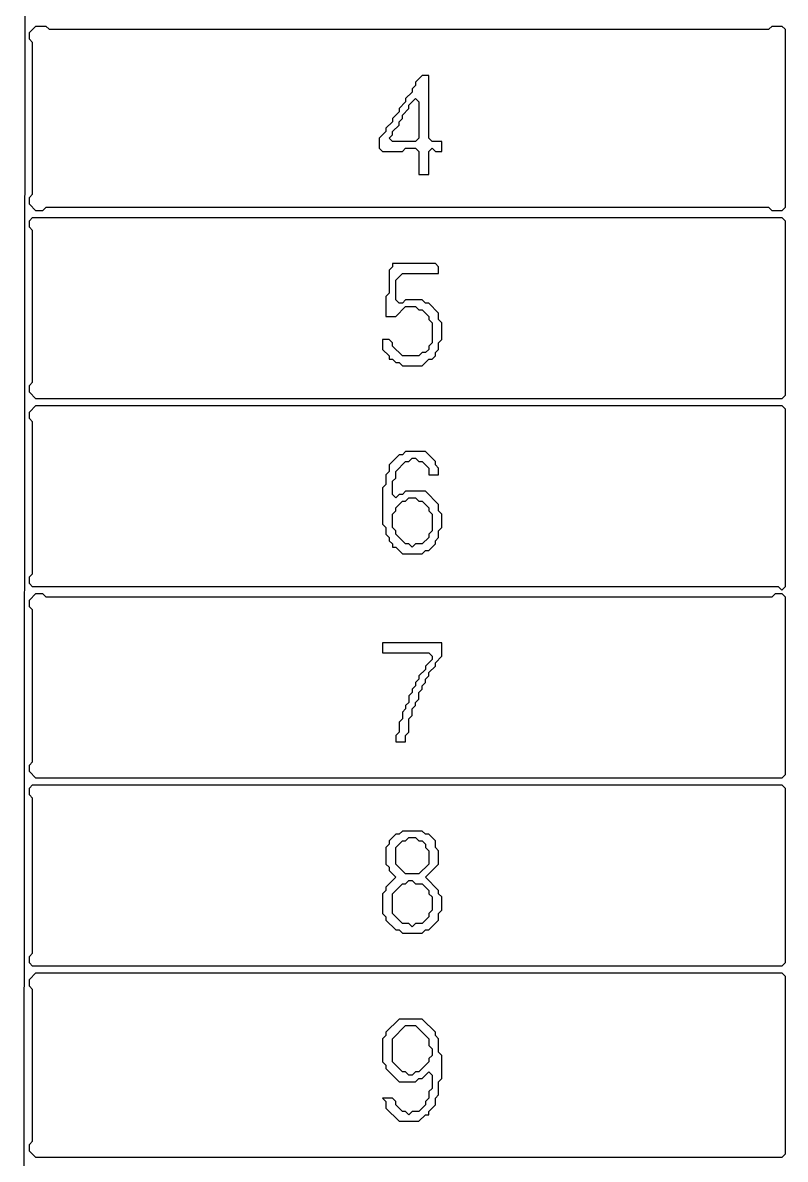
# Model space of a CAD drawing. Extents: x 17 to 323, y -435 to -5.
# Drawn here: x 187.5 to 210.6, y -227.65 to -193.2 of the extents above; entities that cross this region are included whole.
import ezdxf

# ---------------------------------------------------------------- set-up
doc = ezdxf.new("R2010")
doc.units = 0

msp = doc.modelspace()

# ---------------------------------------------------------------- linework, layer by layer
at = {"layer": 'CONTOURS'}
for p, q in [((187.6, -158.6), (187.5, -262.3)), ((187.7, -193.5), (187.9, -193.3)), ((187.7, -193.7), (187.7, -193.5)), ((187.9, -193.3), (188.2, -193.3)), ((188.2, -193.3), (188.3, -193.4)), ((188.3, -193.4), (210.1, -193.4)), ((210.1, -193.4), (210.2, -193.3)), ((210.2, -193.3), (210.5, -193.3)), ((210.5, -193.3), (210.6, -193.4)), ((210.6, -193.4), (210.6, -198.8)), ((187.8, -193.8), (187.7, -193.7)), ((187.8, -198.4), (187.8, -193.8)), ((199.6, -194.8), (199.4, -195)), ((199.8, -194.8), (199.6, -194.8)), ((199.8, -196.7), (199.8, -194.8)), ((199.3, -195.3), (199.1, -195.5)), ((199.4, -195.1), (199.3, -195.2)), ((199.3, -195.2), (199.3, -195.3)), ((199.4, -195), (199.4, -195.1)), ((199.1, -195.6), (198.9, -195.8)), ((199.1, -195.5), (199.1, -195.6)), ((199.2, -195.7), (199.4, -195.5)), ((199.4, -195.5), (199.5, -195.6)), ((199.5, -195.6), (199.5, -196.7)), ((198.9, -195.9), (198.7, -196.1)), ((198.9, -195.8), (198.9, -195.9)), ((199, -196), (199.2, -195.8)), ((199, -196.1), (199, -196)), ((199.2, -195.8), (199.2, -195.7)), ((198.7, -196.2), (198.5, -196.4)), ((198.7, -196.1), (198.7, -196.2)), ((198.7, -196.5), (198.9, -196.3)), ((198.9, -196.2), (199, -196.1)), ((198.9, -196.3), (198.9, -196.2)), ((198.5, -196.5), (198.3, -196.7)), ((198.3, -196.7), (198.3, -197)), ((198.5, -196.4), (198.5, -196.5)), ((198.6, -196.7), (198.7, -196.6)), ((198.7, -196.8), (198.6, -196.7)), ((198.7, -196.6), (198.7, -196.5)), ((199.5, -196.7), (199.4, -196.8)), ((199.9, -196.8), (199.8, -196.7)), ((198.3, -197), (198.4, -197.1)), ((199.4, -196.8), (198.7, -196.8)), ((199, -197.1), (199.1, -197)), ((199.1, -197), (199.4, -197)), ((199.4, -197), (199.5, -197.1)), ((199.8, -197.1), (199.9, -197)), ((200.2, -196.8), (199.9, -196.8)), ((199.9, -197), (200, -197.1)), ((200.2, -197.1), (200.2, -196.8)), ((198.4, -197.1), (199, -197.1)), ((199.5, -197.1), (199.5, -197.8)), ((199.8, -197.8), (199.8, -197.1)), ((200, -197.1), (200.2, -197.1)), ((199.5, -197.8), (199.8, -197.8)), ((187.7, -198.5), (187.8, -198.4)), ((187.7, -198.7), (187.7, -198.5)), ((187.9, -198.9), (187.7, -198.7)), ((187.7, -199.2), (187.8, -199.1)), ((187.8, -199.1), (210.5, -199.1)), ((188.1, -198.9), (187.9, -198.9)), ((188.2, -198.8), (188.1, -198.9)), ((210.1, -198.8), (188.2, -198.8)), ((210.2, -198.9), (210.1, -198.8)), ((210.5, -198.9), (210.2, -198.9)), ((210.6, -198.8), (210.5, -198.9)), ((210.5, -199.1), (210.6, -199.2)), ((187.7, -199.4), (187.7, -199.2)), ((187.8, -199.5), (187.7, -199.4)), ((210.6, -199.2), (210.6, -204.5)), ((187.8, -204.1), (187.8, -199.5)), ((198.7, -200.6), (198.6, -200.7)), ((198.6, -200.7), (198.6, -201.4)), ((198.7, -200.5), (198.7, -200.6)), ((200, -200.5), (198.7, -200.5)), ((198.8, -201), (199, -200.8)), ((199, -200.8), (200.1, -200.8)), ((200.1, -200.6), (200, -200.5)), ((200.1, -200.8), (200.1, -200.6)), ((198.8, -201.6), (198.8, -201)), ((198.6, -201.4), (198.5, -201.5)), ((198.5, -201.5), (198.5, -202.1)), ((198.9, -201.7), (198.8, -201.6)), ((198.8, -202.1), (199.1, -201.8)), ((199, -201.7), (198.9, -201.7)), ((199.1, -201.6), (199, -201.7)), ((199.6, -201.6), (199.1, -201.6)), ((199.1, -201.8), (199.4, -201.8)), ((199.4, -201.8), (199.5, -201.9)), ((199.7, -201.7), (199.6, -201.6)), ((199.8, -201.7), (199.7, -201.7)), ((200.1, -202), (199.8, -201.7)), ((198.5, -202.1), (198.8, -202.1)), ((199.5, -201.9), (199.6, -201.9)), ((199.6, -201.9), (199.8, -202.1)), ((199.8, -202.1), (199.8, -202.2)), ((199.8, -202.2), (199.9, -202.3)), ((200.1, -202.2), (200.1, -202)), ((200.2, -202.3), (200.1, -202.2)), ((199.9, -202.3), (199.9, -202.9)), ((200.2, -202.8), (200.2, -202.3)), ((198.6, -202.8), (198.4, -202.8)), ((198.4, -202.8), (198.4, -203.1)), ((198.7, -202.9), (198.6, -202.8)), ((198.7, -203), (198.7, -202.9)), ((199.9, -202.9), (199.8, -203)), ((200.1, -202.9), (200.2, -202.8)), ((200.1, -203.1), (200.1, -202.9)), ((198.4, -203.1), (198.6, -203.3)), ((199, -203.3), (198.7, -203)), ((199.6, -203.2), (199.5, -203.3)), ((199.7, -203.2), (199.6, -203.2)), ((199.8, -203.1), (199.7, -203.2)), ((199.8, -203), (199.8, -203.1)), ((200, -203.2), (200.1, -203.1)), ((200, -203.3), (200, -203.2)), ((198.6, -203.3), (198.6, -203.4)), ((198.6, -203.4), (198.7, -203.4)), ((198.7, -203.4), (198.8, -203.5)), ((198.8, -203.5), (198.9, -203.5)), ((198.9, -203.5), (199, -203.6)), ((199.5, -203.3), (199, -203.3)), ((199.6, -203.6), (199.8, -203.4)), ((199.8, -203.4), (199.9, -203.4)), ((199.9, -203.4), (200, -203.3)), ((199, -203.6), (199.6, -203.6)), ((187.7, -204.2), (187.8, -204.1)), ((187.7, -204.4), (187.7, -204.2)), ((187.9, -204.6), (187.7, -204.4)), ((210.5, -204.6), (187.9, -204.6)), ((210.6, -204.5), (210.5, -204.6)), ((187.7, -205), (187.9, -204.8)), ((187.9, -204.8), (210.5, -204.8)), ((210.5, -204.8), (210.6, -204.9)), ((210.6, -204.9), (210.6, -210.3)), ((187.7, -205.2), (187.7, -205)), ((187.8, -205.3), (187.7, -205.2)), ((187.8, -209.9), (187.8, -205.3)), ((198.9, -206.3), (198.6, -206.6)), ((199, -206.3), (198.9, -206.3)), ((199.1, -206.2), (199, -206.3)), ((199.7, -206.2), (199.1, -206.2)), ((200, -206.5), (199.7, -206.2)), ((198.6, -206.6), (198.6, -206.8)), ((198.8, -206.8), (199.1, -206.5)), ((199.1, -206.5), (199.2, -206.5)), ((199.2, -206.5), (199.3, -206.4)), ((199.3, -206.4), (199.4, -206.4)), ((199.4, -206.4), (199.5, -206.5)), ((199.5, -206.5), (199.6, -206.5)), ((199.6, -206.5), (199.8, -206.7)), ((199.8, -206.7), (199.8, -206.9)), ((200, -206.6), (200, -206.5)), ((200.1, -206.7), (200, -206.6)), ((200.1, -206.9), (200.1, -206.7)), ((198.6, -206.8), (198.5, -206.9)), ((198.5, -206.9), (198.5, -207.2)), ((198.7, -207.1), (198.8, -207)), ((198.8, -207), (198.8, -206.8)), ((199.8, -206.9), (200.1, -206.9)), ((198.5, -207.2), (198.4, -207.3)), ((198.4, -207.3), (198.4, -208.4)), ((198.7, -207.5), (198.7, -207.1)), ((198.8, -207.6), (198.7, -207.5)), ((198.9, -207.5), (198.8, -207.6)), ((198.8, -207.9), (199, -207.7)), ((199, -207.5), (198.9, -207.5)), ((199.1, -207.4), (199, -207.5)), ((199, -207.7), (199.1, -207.7)), ((199.7, -207.4), (199.1, -207.4)), ((199.1, -207.7), (199.2, -207.6)), ((199.2, -207.6), (199.4, -207.6)), ((199.4, -207.6), (199.5, -207.7)), ((199.5, -207.7), (199.6, -207.7)), ((199.6, -207.7), (199.8, -207.9)), ((200.1, -207.8), (199.7, -207.4)), ((198.7, -208.1), (198.8, -208)), ((198.8, -208), (198.8, -207.9)), ((199.8, -207.9), (199.8, -208)), ((199.8, -208), (199.9, -208.1)), ((200.1, -208), (200.1, -207.8)), ((200.2, -208.1), (200.1, -208)), ((198.4, -208.4), (198.5, -208.5)), ((198.7, -208.5), (198.7, -208.1)), ((199.9, -208.1), (199.9, -208.6)), ((200.2, -208.5), (200.2, -208.1)), ((198.5, -208.5), (198.5, -208.7)), ((198.5, -208.7), (198.6, -208.8)), ((198.8, -208.6), (198.7, -208.5)), ((198.8, -208.7), (198.8, -208.6)), ((199.1, -209), (198.8, -208.7)), ((199.9, -208.6), (199.8, -208.7)), ((199.8, -208.7), (199.8, -208.8)), ((200.1, -208.6), (200.2, -208.5)), ((200.1, -208.8), (200.1, -208.6)), ((198.6, -208.8), (198.6, -208.9)), ((198.6, -208.9), (198.7, -209)), ((198.7, -209), (198.7, -209.1)), ((198.7, -209.1), (198.8, -209.1)), ((198.8, -209.1), (199, -209.3)), ((199.2, -209), (199.1, -209)), ((199.3, -209.1), (199.2, -209)), ((199.4, -209), (199.3, -209.1)), ((199.6, -209), (199.4, -209)), ((199.8, -208.8), (199.6, -209)), ((199.8, -209.2), (200, -209)), ((200, -208.9), (200.1, -208.8)), ((200, -209), (200, -208.9)), ((199, -209.3), (199.6, -209.3)), ((199.6, -209.3), (199.7, -209.2)), ((199.7, -209.2), (199.8, -209.2)), ((187.7, -210), (187.8, -209.9)), ((187.7, -210.2), (187.7, -210)), ((187.8, -210.3), (187.7, -210.2)), ((210.4, -210.3), (187.8, -210.3)), ((210.5, -210.4), (210.4, -210.3)), ((210.6, -210.3), (210.5, -210.4)), ((187.7, -210.7), (187.9, -210.5)), ((187.7, -210.9), (187.7, -210.7)), ((187.9, -210.5), (188.1, -210.5)), ((188.1, -210.5), (188.2, -210.6)), ((188.2, -210.6), (210.2, -210.6)), ((210.2, -210.6), (210.3, -210.5)), ((210.3, -210.5), (210.5, -210.5)), ((210.5, -210.5), (210.6, -210.6)), ((210.6, -210.6), (210.6, -216)), ((187.8, -211), (187.7, -210.9)), ((187.8, -215.6), (187.8, -211)), ((200.2, -212), (198.4, -212)), ((198.4, -212), (198.4, -212.3)), ((200.2, -212.4), (200.2, -212)), ((198.4, -212.3), (199.8, -212.3)), ((199.9, -212.5), (199.7, -212.7)), ((199.8, -212.3), (199.9, -212.4)), ((199.9, -212.4), (199.9, -212.5)), ((200, -212.6), (200.2, -212.4)), ((199.7, -212.8), (199.5, -213)), ((199.7, -212.7), (199.7, -212.8)), ((199.8, -212.9), (200, -212.7)), ((199.8, -213), (199.8, -212.9)), ((200, -212.7), (200, -212.6)), ((199.5, -213.1), (199.4, -213.2)), ((199.4, -213.2), (199.4, -213.3)), ((199.5, -213), (199.5, -213.1)), ((199.6, -213.3), (199.7, -213.2)), ((199.7, -213.1), (199.8, -213)), ((199.7, -213.2), (199.7, -213.1)), ((199.3, -213.5), (199.2, -213.6)), ((199.4, -213.3), (199.3, -213.4)), ((199.3, -213.4), (199.3, -213.5)), ((199.5, -213.5), (199.6, -213.4)), ((199.5, -213.7), (199.5, -213.5)), ((199.6, -213.4), (199.6, -213.3)), ((199.2, -213.8), (199.1, -213.9)), ((199.1, -213.9), (199.1, -214)), ((199.2, -213.6), (199.2, -213.8)), ((199.3, -214), (199.4, -213.9)), ((199.4, -213.8), (199.5, -213.7)), ((199.4, -213.9), (199.4, -213.8)), ((199.1, -214), (199, -214.1)), ((199, -214.1), (199, -214.3)), ((199.2, -214.3), (199.3, -214.2)), ((199.3, -214.2), (199.3, -214)), ((199, -214.3), (198.9, -214.4)), ((198.9, -214.4), (198.9, -214.7)), ((199.2, -214.7), (199.2, -214.3)), ((198.9, -214.7), (198.8, -214.8)), ((198.8, -214.8), (198.8, -215)), ((199.1, -214.8), (199.2, -214.7)), ((199.1, -215), (199.1, -214.8)), ((198.8, -215), (199.1, -215)), ((187.7, -215.7), (187.8, -215.6)), ((187.7, -215.9), (187.7, -215.7)), ((187.9, -216.1), (187.7, -215.9)), ((210.6, -216), (210.5, -216.1)), ((187.7, -216.4), (187.8, -216.3)), ((187.8, -216.3), (210.5, -216.3)), ((210.5, -216.1), (187.9, -216.1)), ((210.5, -216.3), (210.6, -216.4)), ((187.7, -216.6), (187.7, -216.4)), ((187.8, -216.7), (187.7, -216.6)), ((210.6, -216.4), (210.6, -221.7)), ((187.8, -221.4), (187.8, -216.7)), ((199, -217.7), (198.9, -217.8)), ((199.6, -217.7), (199, -217.7)), ((199.7, -217.8), (199.6, -217.7)), ((198.8, -217.8), (198.6, -218)), ((198.6, -218), (198.6, -218.1)), ((198.9, -217.8), (198.8, -217.8)), ((198.8, -218.2), (199, -218)), ((199, -218), (199.1, -218)), ((199.1, -218), (199.2, -217.9)), ((199.2, -217.9), (199.4, -217.9)), ((199.4, -217.9), (199.5, -218)), ((199.5, -218), (199.6, -218)), ((199.6, -218), (199.7, -218.1)), ((199.8, -217.8), (199.7, -217.8)), ((200, -218), (199.8, -217.8)), ((200, -218.2), (200, -218)), ((198.6, -218.1), (198.5, -218.2)), ((198.5, -218.2), (198.5, -218.7)), ((198.8, -218.7), (198.8, -218.2)), ((199.7, -218.1), (199.7, -218.2)), ((199.7, -218.2), (199.8, -218.3)), ((199.8, -218.3), (199.8, -218.7)), ((200.1, -218.3), (200, -218.2)), ((200.1, -218.7), (200.1, -218.3)), ((198.5, -218.7), (198.6, -218.8)), ((199.1, -219), (198.8, -218.7)), ((199.8, -218.7), (199.5, -219)), ((199.7, -219.1), (200.1, -218.7)), ((198.8, -219.1), (198.5, -219.4)), ((198.6, -218.8), (198.6, -218.9)), ((198.6, -218.9), (198.8, -219.1)), ((199.5, -219), (199.1, -219)), ((200.1, -219.5), (199.7, -219.1)), ((198.5, -219.4), (198.5, -219.5)), ((198.7, -219.6), (199, -219.3)), ((199, -219.3), (199.1, -219.3)), ((199.1, -219.3), (199.2, -219.2)), ((199.2, -219.2), (199.3, -219.2)), ((199.3, -219.2), (199.4, -219.3)), ((199.4, -219.3), (199.6, -219.3)), ((199.6, -219.3), (199.8, -219.5)), ((198.5, -219.5), (198.4, -219.6)), ((198.4, -219.6), (198.4, -220.2)), ((198.7, -220.2), (198.7, -219.6)), ((199.8, -219.5), (199.8, -219.6)), ((199.8, -219.6), (199.9, -219.7)), ((199.9, -219.7), (199.9, -220.1)), ((200.1, -219.6), (200.1, -219.5)), ((200.2, -219.7), (200.1, -219.6)), ((200.2, -220.1), (200.2, -219.7)), ((199.9, -220.1), (199.8, -220.2)), ((200.1, -220.2), (200.2, -220.1)), ((198.4, -220.2), (198.5, -220.3)), ((198.5, -220.3), (198.5, -220.4)), ((198.5, -220.4), (198.8, -220.7)), ((199, -220.5), (198.7, -220.2)), ((199.8, -220.3), (199.6, -220.5)), ((199.8, -220.2), (199.8, -220.3)), ((199.8, -220.7), (200.1, -220.4)), ((200.1, -220.4), (200.1, -220.2)), ((198.8, -220.7), (198.9, -220.7)), ((198.9, -220.7), (199, -220.8)), ((199.2, -220.5), (199, -220.5)), ((199, -220.8), (199.6, -220.8)), ((199.3, -220.6), (199.2, -220.5)), ((199.4, -220.5), (199.3, -220.6)), ((199.6, -220.5), (199.4, -220.5)), ((199.6, -220.8), (199.7, -220.7)), ((199.7, -220.7), (199.8, -220.7)), ((187.7, -221.5), (187.8, -221.4)), ((187.7, -221.7), (187.7, -221.5)), ((187.8, -221.8), (187.7, -221.7)), ((210.5, -221.8), (187.8, -221.8)), ((210.6, -221.7), (210.5, -221.8)), ((187.7, -222.2), (187.9, -222)), ((187.7, -222.4), (187.7, -222.2)), ((187.9, -222), (210.5, -222)), ((210.5, -222), (210.6, -222.1)), ((210.6, -222.1), (210.6, -227.5)), ((187.8, -222.5), (187.7, -222.4)), ((187.8, -227.1), (187.8, -222.5)), ((198.9, -223.4), (198.5, -223.8)), ((199.6, -223.4), (198.9, -223.4)), ((200, -223.8), (199.6, -223.4)), ((198.5, -223.9), (198.4, -224)), ((198.5, -223.8), (198.5, -223.9)), ((198.7, -224), (199.1, -223.6)), ((199.1, -223.6), (199.4, -223.6)), ((199.4, -223.6), (199.8, -224)), ((200, -223.9), (200, -223.8)), ((200.1, -224), (200, -223.9)), ((198.4, -224), (198.4, -224.7)), ((198.7, -224.7), (198.7, -224)), ((199.8, -224), (199.8, -224.2)), ((199.8, -224.2), (199.9, -224.3)), ((200.1, -224.4), (200.1, -224)), ((199.9, -224.5), (199.8, -224.6)), ((199.8, -224.6), (199.8, -224.7)), ((199.9, -224.3), (199.9, -224.5)), ((200.2, -224.5), (200.1, -224.4)), ((200.2, -225.2), (200.2, -224.5)), ((198.4, -224.7), (198.5, -224.8)), ((198.5, -224.8), (198.5, -224.9)), ((198.5, -224.9), (198.9, -225.3)), ((199, -225), (198.7, -224.7)), ((199.8, -224.7), (199.5, -225)), ((198.9, -225.3), (199.4, -225.3)), ((199.1, -225), (199, -225)), ((199.2, -225.1), (199.1, -225)), ((199.3, -225.1), (199.2, -225.1)), ((199.4, -225), (199.3, -225.1)), ((199.5, -225), (199.4, -225)), ((199.4, -225.3), (199.5, -225.2)), ((199.5, -225.2), (199.6, -225.2)), ((199.6, -225.2), (199.8, -225)), ((199.8, -225), (199.9, -225.1)), ((199.9, -225.1), (199.9, -225.5)), ((200.1, -225.3), (200.2, -225.2)), ((200.1, -225.7), (200.1, -225.3)), ((199.9, -225.5), (199.8, -225.6)), ((199.8, -225.6), (199.8, -225.8)), ((198.7, -225.8), (198.4, -225.8)), ((198.4, -225.8), (198.5, -225.9)), ((198.5, -225.9), (198.5, -226.1)), ((198.8, -225.9), (198.7, -225.8)), ((198.8, -226), (198.8, -225.9)), ((199.8, -225.8), (199.7, -225.9)), ((199.7, -225.9), (199.7, -226)), ((200, -225.8), (200.1, -225.7)), ((200, -226), (200, -225.8)), ((198.5, -226.1), (198.9, -226.5)), ((199, -226.2), (198.8, -226)), ((199.1, -226.2), (199, -226.2)), ((199.2, -226.3), (199.1, -226.2)), ((199.3, -226.2), (199.2, -226.3)), ((199.5, -226.2), (199.3, -226.2)), ((199.7, -226), (199.5, -226.2)), ((199.5, -226.5), (199.7, -226.3)), ((199.7, -226.3), (199.8, -226.3)), ((199.8, -226.2), (200, -226)), ((199.8, -226.3), (199.8, -226.2)), ((198.9, -226.5), (199.5, -226.5)), ((187.7, -227.2), (187.8, -227.1)), ((187.7, -227.4), (187.7, -227.2)), ((187.9, -227.6), (187.7, -227.4)), ((210.5, -227.6), (187.9, -227.6)), ((210.6, -227.5), (210.5, -227.6))]:
    msp.add_line(p, q, dxfattribs=at)

doc.saveas('drawing.dxf')
